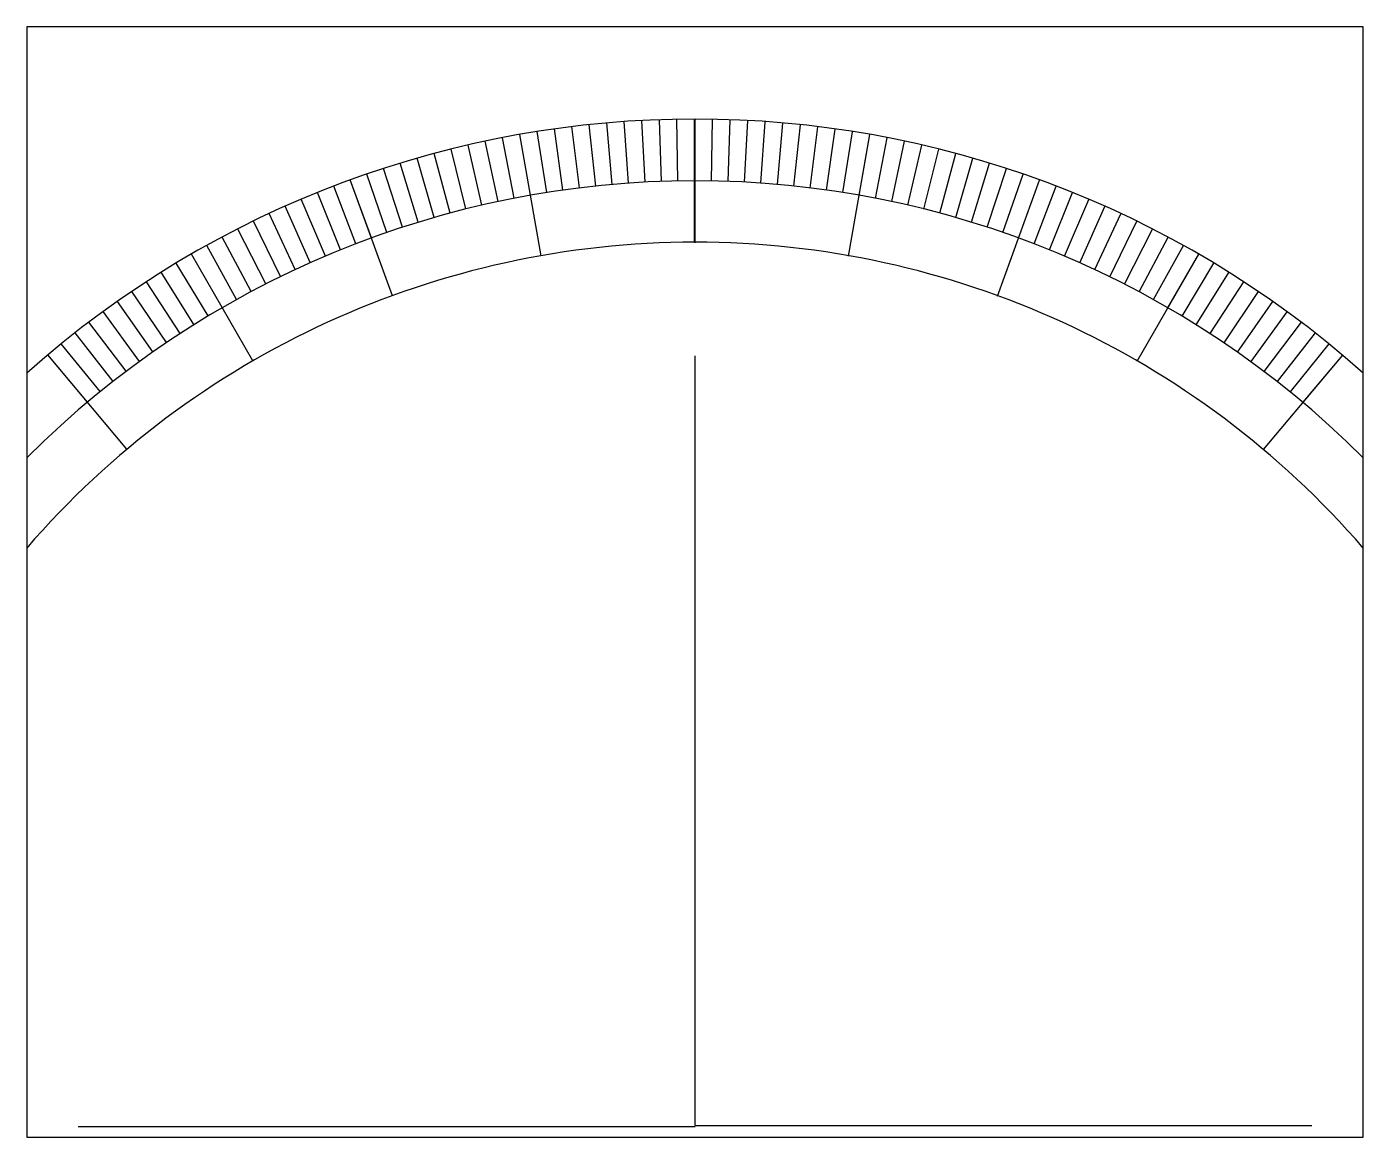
# Model space of a CAD drawing. Header units: millimetres. Extents: x -292 to 292, y -5 to 481.
import ezdxf

# ---------------------------------------------------------------- set-up
doc = ezdxf.new("R2010")
doc.units = ezdxf.units.MM
doc.layers.get('0').update_dxf_attribs({"linetype": 'CONTINUOUS'})

msp = doc.modelspace()

# ---------------------------------------------------------------- linework, layer by layer
for p, q in [((-29.07, 412.36), (-30.95, 439.29)), ((-21.87, 412.8), (-23.28, 439.76)), ((-14.66, 413.12), (-15.6, 440.1)), ((-7.45, 413.32), (-7.92, 440.31)), ((-0.24, 413.38), (-0.24, 440.38)), ((-0.24, 386.49), (-0.24, 440.38)), ((0, 413.3), (0, 440.3)), ((0, 386.3), (0, 440.3)), ((7.23, 413.24), (7.7, 440.23)), ((14.45, 413.05), (15.39, 440.03)), ((21.67, 412.73), (23.08, 439.7)), ((28.88, 412.29), (30.76, 439.23)), ((-72.02, 407.06), (-76.7, 433.65)), ((-67.35, 380.58), (-76.7, 433.65)), ((-64.9, 408.26), (-69.12, 434.92)), ((-57.77, 409.33), (-61.52, 436.06)), ((-50.61, 410.27), (-53.9, 437.07)), ((-43.44, 411.09), (-46.27, 437.94)), ((-36.26, 411.79), (-38.62, 438.68)), ((36.08, 411.72), (38.44, 438.62)), ((43.27, 411.03), (46.1, 437.88)), ((50.45, 410.21), (53.74, 437.01)), ((57.62, 409.27), (61.38, 436.01)), ((64.76, 408.2), (68.99, 434.87)), ((67.2, 380.42), (76.58, 433.6)), ((71.89, 407.01), (76.58, 433.6)), ((-100.24, 401.05), (-106.77, 427.24)), ((-93.22, 402.74), (-99.29, 429.04)), ((-86.18, 404.3), (-91.79, 430.71)), ((-79.11, 405.74), (-84.26, 432.24)), ((78.99, 405.69), (84.15, 432.2)), ((86.08, 404.25), (91.69, 430.66)), ((93.13, 402.69), (99.2, 429)), ((100.16, 401), (106.69, 427.2)), ((-114.17, 397.3), (-121.61, 423.25)), ((-107.22, 399.24), (-114.21, 425.31)), ((107.15, 399.19), (114.14, 425.27)), ((114.11, 397.26), (121.56, 423.22)), ((-134.81, 390.78), (-143.6, 416.31)), ((-127.97, 393.08), (-136.31, 418.75)), ((-121.09, 395.25), (-128.98, 421.07)), ((121.04, 395.21), (128.94, 421.03)), ((127.93, 393.04), (136.28, 418.72)), ((134.79, 390.74), (143.58, 416.27)), ((-148.36, 385.84), (-158.04, 411.05)), ((-141.61, 388.37), (-150.84, 413.74)), ((-132.41, 363.1), (-150.84, 413.74)), ((132.36, 362.96), (150.83, 413.7)), ((141.6, 388.33), (150.83, 413.7)), ((148.36, 385.8), (158.04, 411.01)), ((-161.74, 380.43), (-172.29, 405.28)), ((-155.07, 383.19), (-165.19, 408.22)), ((155.09, 383.15), (165.2, 408.19)), ((161.76, 380.39), (172.31, 405.24)), ((-174.92, 374.55), (-186.33, 399.02)), ((-168.35, 377.55), (-179.33, 402.21)), ((168.39, 377.51), (179.37, 402.17)), ((174.96, 374.51), (186.37, 398.98)), ((-187.88, 368.22), (-200.14, 392.27)), ((-181.43, 371.44), (-193.26, 395.71)), ((181.49, 371.4), (193.32, 395.67)), ((187.95, 368.18), (200.21, 392.23)), ((-194.28, 364.88), (-206.95, 388.72)), ((194.36, 364.84), (207.04, 388.68)), ((-206.9, 357.88), (-220.39, 381.26)), ((-193.45, 334.59), (-220.39, 381.26)), ((-200.62, 361.44), (-213.71, 385.05)), ((193.5, 334.45), (220.5, 381.22)), ((200.71, 361.39), (213.8, 385.01)), ((207, 357.83), (220.5, 381.22)), ((-213.11, 354.22), (-227.01, 377.36)), ((213.23, 354.17), (227.13, 377.31)), ((-225.34, 346.56), (-240.05, 369.2)), ((-219.26, 350.44), (-233.57, 373.34)), ((219.39, 350.39), (233.69, 373.29)), ((225.48, 346.51), (240.19, 369.15)), ((-231.36, 342.58), (-246.45, 364.96)), ((231.51, 342.52), (246.6, 364.91)), ((-237.3, 338.49), (-252.78, 360.6)), ((237.46, 338.43), (252.95, 360.55)), ((-248.97, 330), (-265.22, 351.56)), ((-243.17, 334.3), (-259.04, 356.14)), ((243.34, 334.23), (259.21, 356.08)), ((249.15, 329.94), (265.4, 351.5)), ((-254.69, 325.61), (-271.31, 346.88)), ((254.88, 325.54), (271.51, 346.81)), ((-260.33, 321.11), (-277.32, 342.09)), ((260.54, 321.04), (277.53, 342.02)), ((-265.9, 316.52), (-283.25, 337.2)), ((-248.61, 295.92), (-283.25, 337.2)), ((0, 0), (0, 336.8)), ((248.76, 295.76), (283.47, 337.13)), ((266.11, 316.44), (283.47, 337.13)), ((0, 0), (270, 0)), ((0, -0.7), (-270, -0.7))]:
    msp.add_line(p, q)
msp.add_lwpolyline([(-292.46, -5.2), (292.46, -5.2), (292.46, 480.8), (-292.46, 480.8)], close=True)
for radius, start, end in [(440.38, 48.38621, 131.61379), (413.38, 44.97006, 135.02994), (386.49, 40.82575, 139.17425)]:
    msp.add_arc((0, 0), radius, start, end)

doc.saveas('drawing.dxf')
